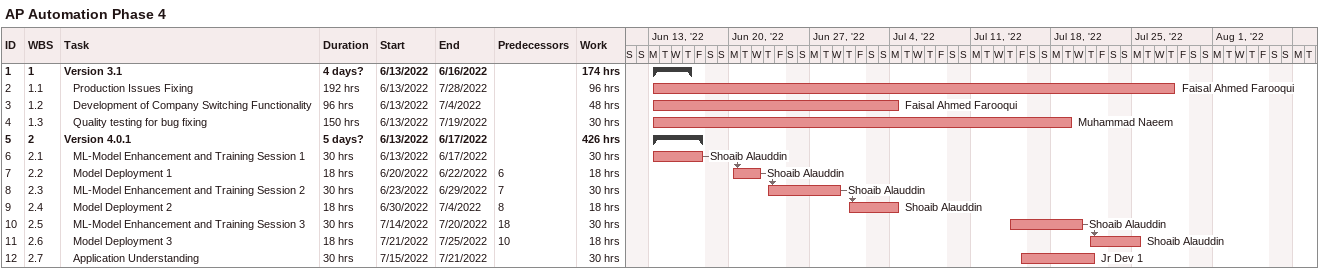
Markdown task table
AP Automation Phase 4

| ID | WBS | Task | Duration | Start | Finish | Predecessors | Resources | Work (h) |
|---|---|---|---|---|---|---|---|---|
| 1 | 1 | **Version 3.1** | 4d? | 2022-06-13 | 2022-06-16 |  |  | 174 |
| 2 | 1.1 | Production Issues Fixing | 192h | 2022-06-13 | 2022-07-28 |  | Faisal Ahmed Farooqui | 96 |
| 3 | 1.2 | Development of Company Switching Functionality | 96h | 2022-06-13 | 2022-07-04 |  | Faisal Ahmed Farooqui | 48 |
| 4 | 1.3 | Quality testing for bug fixing | 150h | 2022-06-13 | 2022-07-19 |  | Muhammad Naeem | 30 |
| 5 | 2 | **Version 4.0.1** | 5d? | 2022-06-13 | 2022-06-17 |  |  | 426 |
| 6 | 2.1 | ML-Model Enhancement and Training Session 1 | 30h | 2022-06-13 | 2022-06-17 |  | Shoaib Alauddin | 30 |
| 7 | 2.2 | Model Deployment 1 | 18h | 2022-06-20 | 2022-06-22 | 6 | Shoaib Alauddin | 18 |
| 8 | 2.3 | ML-Model Enhancement and Training Session 2 | 30h | 2022-06-23 | 2022-06-29 | 7 | Shoaib Alauddin | 30 |
| 9 | 2.4 | Model Deployment 2 | 18h | 2022-06-30 | 2022-07-04 | 8 | Shoaib Alauddin | 18 |
| 10 | 2.5 | ML-Model Enhancement and Training Session 3 | 30h | 2022-07-14 | 2022-07-20 | 18 | Shoaib Alauddin | 30 |
| 11 | 2.6 | Model Deployment 3 | 18h | 2022-07-21 | 2022-07-25 | 10 | Shoaib Alauddin | 18 |
| 12 | 2.7 | Application Understanding | 30h | 2022-07-15 | 2022-07-21 |  | Jr Dev 1 | 30 |
